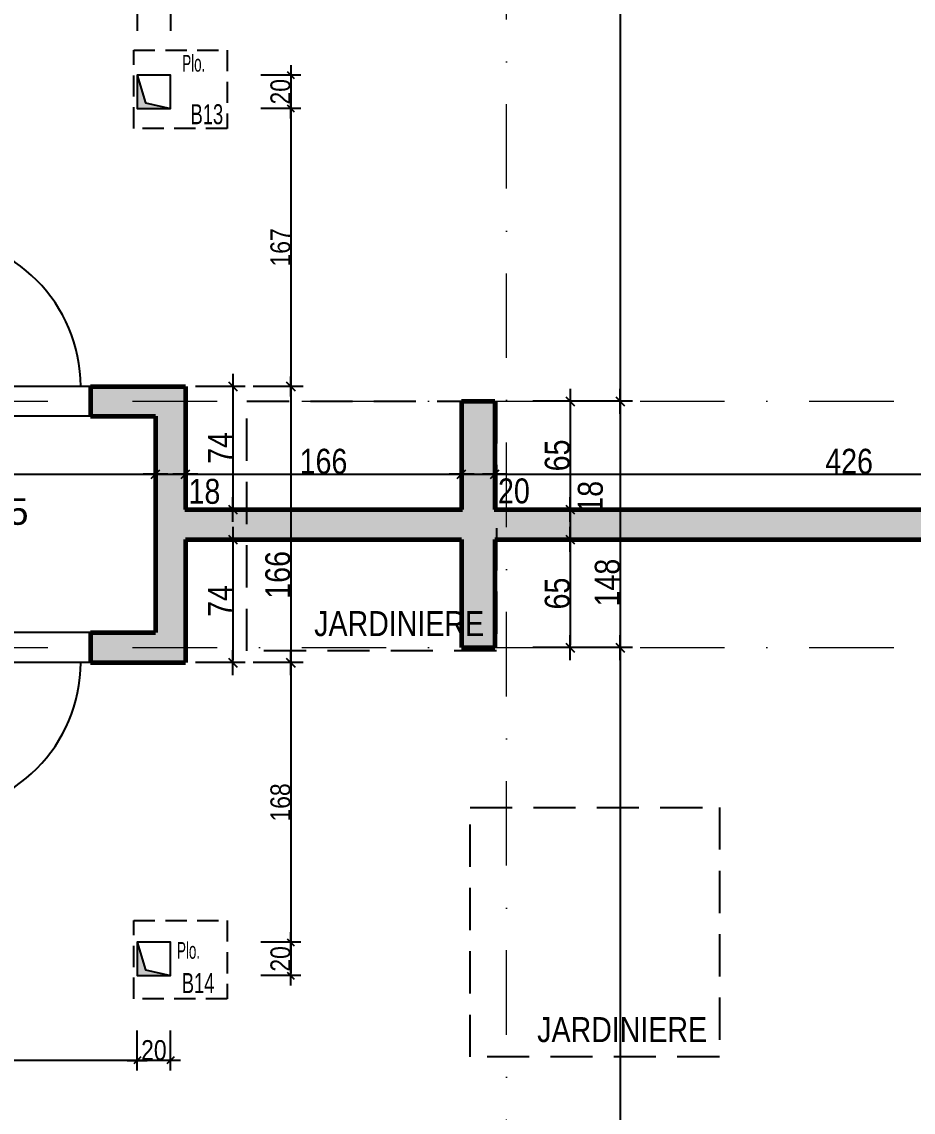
# Model space of a CAD drawing. Header units: millimetres. Extents: x 30537 to 37023, y -37354 to 0.
# Drawn here: x 32648 to 33184, y -34997 to -34342 of the extents above; entities that cross this region are included whole.
import ezdxf
from ezdxf import colors
from ezdxf.entities.mleader import LeaderData, LeaderLine
from ezdxf.math import Vec2, Vec3

# ---------------------------------------------------------------- set-up
doc = ezdxf.new("R2010")
doc.units = ezdxf.units.MM
doc.linetypes.add('CACHEX2', pattern=[19.05, 12.7, -6.35])
doc.linetypes.add('TIRETPTX2', pattern=[50.8, 25.4, -12.7, 0, -12.7])
for name, color, linetype in [('01_cote_gen', 4, 'Continuous'), ('01_linteaux', 2, 'Continuous'), ('01_murs_sup', 2, 'CACHEX2'), ('01_poch_murs', 253, 'Continuous'), ('01_resv', 32, 'Continuous'), ('01_texte', 230, 'Continuous'), ('AA_COTES', 2, 'Continuous')]:
    doc.layers.add(name, color=color, linetype=linetype)
doc.layers.add('01_murs_coup', color=5, linetype='Continuous', lineweight=60)
doc.layers.add('01_tram_axes', color=2, linetype='TIRETPTX2', lineweight=9)
doc.styles.add('ARIAL NA', font='ARIALN.TTF')
doc.styles.get("Standard").update_dxf_attribs({"font": 'arial.ttf'})
doc.styles.add('STYLE2', font='ARIALN.TTF')
doc.dimstyles.new('JB50', dxfattribs={"dimscale": 0.1, "dimtxt": 150, "dimasz": 15, "dimexe": 0.1, "dimexo": 0.1, "dimgap": 0.09, "dimtad": 1, "dimdec": 1, "dimdsep": 46, "dimtxsty": 'STYLE2', "dimblk1": 'BOND_G', "dimblk2": 'BOND_D', "dimsah": 1, "dimcen": 1.5, "dimdle": 0.01, "dimse1": 1, "dimse2": 1, "dimclrd": 4, "dimclre": 2, "dimclrt": 6, "dimazin": 2, "dimtfac": 2.333333, "dimtdec": 1, "dimtix": 1, "dimtmove": 2, "dimatfit": 3, "dimldrblk": 'BOND_G', "dimfxl": 1, "dimtolj": 1, "dimtzin": 0, "dimarcsym": 0})
doc.dimstyles.new('JB50res', dxfattribs={"dimscale": 0.1, "dimtxt": 120, "dimasz": 12, "dimexe": 0.1, "dimexo": 0.1, "dimgap": 0.09, "dimtad": 1, "dimdec": 1, "dimdsep": 46, "dimtxsty": 'STYLE2', "dimblk1": 'BOND_G', "dimblk2": 'BOND_D', "dimsah": 1, "dimcen": 1.5, "dimdle": 0.01, "dimse1": 1, "dimse2": 1, "dimclrd": 4, "dimclre": 2, "dimclrt": 6, "dimazin": 2, "dimtfac": 2.333333, "dimtdec": 1, "dimtix": 1, "dimtmove": 2, "dimatfit": 3, "dimldrblk": 'BOND_G', "dimfxl": 1, "dimtolj": 1, "dimtzin": 0, "dimarcsym": 0})

# ---------------------------------------------------------------- blocks, each defined once
blk = doc.blocks.new('BOND_G')
at = {"layer": 'AA_COTES', "color": 0}
for p, q in [((0, -5), (0, 15)), ((5, 0), (-5, 0)), ((1.77, 1.77), (-1.77, -1.77))]:
    blk.add_line(p, q, dxfattribs=at)
blk = doc.blocks.new('BOND_D')
at = {"layer": 'AA_COTES', "color": 0}
for p, q in [((0, 5), (0, -15)), ((5, 0), (-5, 0)), ((-1.77, -1.77), (1.77, 1.77))]:
    blk.add_line(p, q, dxfattribs=at)
blk = doc.blocks.new('*D4503')
at = {"layer": '01_cote_gen', "color": 4, "lineweight": -2, "ltscale": 0.1, "transparency": 16777216}
blk.add_line((33007.63, -33969.51), (33007.63, -34568.51), dxfattribs=at)
at = {"layer": 'Defpoints', "color": 0, "ltscale": 0.1, "transparency": 16777216}
for p in [(32952.51, -33968.01), (32932.26, -34570.01), (33007.63, -34570.01)]:
    blk.add_point(p, dxfattribs=at)
at = {"layer": '01_cote_gen', "color": 4, "lineweight": -2, "ltscale": 0.1, "transparency": 16777216, "xscale": 1.5, "yscale": 1.5, "zscale": 1.5}
for name, p, rotation in [('BOND_G', (33007.63, -33968.01), 90), ('BOND_D', (33007.63, -34570.01), 270)]:
    blk.add_blockref(name, p, dxfattribs=dict(at, rotation=rotation))
at = {"layer": '01_cote_gen', "color": 6, "ltscale": 0.1, "transparency": 16777216, "insert": (32999.96, -34269.01), "char_height": 15, "attachment_point": 5, "rotation": 90, "style": 'STYLE2'}
blk.add_mtext('\\A1;602', dxfattribs=at)
blk = doc.blocks.new('*D4504')
at = {"layer": '01_cote_gen', "color": 4, "lineweight": -2, "ltscale": 0.1, "transparency": 16777216}
blk.add_line((33007.63, -34571.51), (33007.63, -34716.51), dxfattribs=at)
at = {"layer": 'Defpoints', "color": 0, "ltscale": 0.1, "transparency": 16777216}
for p in [(32932.26, -34570.01), (32932.26, -34718.01), (33007.63, -34718.01)]:
    blk.add_point(p, dxfattribs=at)
at = {"layer": '01_cote_gen', "color": 4, "lineweight": -2, "ltscale": 0.1, "transparency": 16777216, "xscale": 1.5, "yscale": 1.5, "zscale": 1.5}
for name, p, rotation in [('BOND_G', (33007.63, -34570.01), 90), ('BOND_D', (33007.63, -34718.01), 270)]:
    blk.add_blockref(name, p, dxfattribs=dict(at, rotation=rotation))
at = {"layer": '01_cote_gen', "color": 6, "ltscale": 0.1, "transparency": 16777216, "insert": (32999.96, -34678.93), "char_height": 15, "attachment_point": 5, "rotation": 90, "style": 'STYLE2'}
blk.add_mtext('\\A1;148', dxfattribs=at)
blk = doc.blocks.new('*D4505')
at = {"layer": '01_cote_gen', "color": 4, "lineweight": -2, "ltscale": 0.1, "transparency": 16777216}
blk.add_line((33007.63, -34719.51), (33007.63, -35318.51), dxfattribs=at)
at = {"layer": 'Defpoints', "color": 0, "ltscale": 0.1, "transparency": 16777216}
for p in [(32932.26, -34718.01), (32932.26, -35320.01), (33007.63, -35320.01)]:
    blk.add_point(p, dxfattribs=at)
at = {"layer": '01_cote_gen', "color": 4, "lineweight": -2, "ltscale": 0.1, "transparency": 16777216, "xscale": 1.5, "yscale": 1.5, "zscale": 1.5}
for name, p, rotation in [('BOND_G', (33007.63, -34718.01), 90), ('BOND_D', (33007.63, -35320.01), 270)]:
    blk.add_blockref(name, p, dxfattribs=dict(at, rotation=rotation))
at = {"layer": '01_cote_gen', "color": 6, "ltscale": 0.1, "transparency": 16777216, "insert": (32999.96, -35019.01), "char_height": 15, "attachment_point": 5, "rotation": 90, "style": 'STYLE2'}
blk.add_mtext('\\A1;602', dxfattribs=at)
blk = doc.blocks.new('*D4506')
at = {"layer": '01_cote_gen', "color": 4, "lineweight": -2, "ltscale": 0.1, "transparency": 16777216}
blk.add_line((32977.58, -34571.51), (32977.58, -34633.51), dxfattribs=at)
at = {"layer": 'Defpoints', "color": 0, "ltscale": 0.1, "transparency": 16777216}
for p in [(32932.26, -34570.01), (32956.55, -34635.01), (32977.58, -34635.01)]:
    blk.add_point(p, dxfattribs=at)
at = {"layer": '01_cote_gen', "color": 4, "lineweight": -2, "ltscale": 0.1, "transparency": 16777216, "xscale": 1.5, "yscale": 1.5, "zscale": 1.5}
for name, p, rotation in [('BOND_G', (32977.58, -34570.01), 90), ('BOND_D', (32977.58, -34635.01), 270)]:
    blk.add_blockref(name, p, dxfattribs=dict(at, rotation=rotation))
at = {"layer": '01_cote_gen', "color": 6, "ltscale": 0.1, "transparency": 16777216, "insert": (32969.92, -34602.51), "char_height": 15, "attachment_point": 5, "rotation": 90, "style": 'STYLE2'}
blk.add_mtext('\\A1;65', dxfattribs=at)
blk = doc.blocks.new('*D4507')
at = {"layer": '01_cote_gen', "color": 4, "lineweight": -2, "ltscale": 0.1, "transparency": 16777216}
blk.add_line((32977.58, -34636.51), (32977.58, -34651.51), dxfattribs=at)
at = {"layer": 'Defpoints', "color": 0, "ltscale": 0.1, "transparency": 16777216}
for p in [(32946.63, -34635.01), (32946.63, -34653.01), (32977.58, -34653.01)]:
    blk.add_point(p, dxfattribs=at)
at = {"layer": '01_cote_gen', "color": 4, "lineweight": -2, "ltscale": 0.1, "transparency": 16777216, "xscale": 1.5, "yscale": 1.5, "zscale": 1.5}
for name, p, rotation in [('BOND_G', (32977.58, -34635.01), 90), ('BOND_D', (32977.58, -34653.01), 270)]:
    blk.add_blockref(name, p, dxfattribs=dict(at, rotation=rotation))
at = {"layer": '01_cote_gen', "color": 6, "ltscale": 0.1, "transparency": 16777216, "insert": (32989.76, -34627.38), "char_height": 15, "attachment_point": 5, "rotation": 90, "style": 'STYLE2'}
blk.add_mtext('\\A1;18', dxfattribs=at)
blk = doc.blocks.new('*D4508')
at = {"layer": '01_cote_gen', "color": 4, "lineweight": -2, "ltscale": 0.1, "transparency": 16777216}
blk.add_line((32977.58, -34654.51), (32977.58, -34716.51), dxfattribs=at)
at = {"layer": 'Defpoints', "color": 0, "ltscale": 0.1, "transparency": 16777216}
for p in [(32945.43, -34653.01), (32932.26, -34718.01), (32977.58, -34718.01)]:
    blk.add_point(p, dxfattribs=at)
at = {"layer": '01_cote_gen', "color": 4, "lineweight": -2, "ltscale": 0.1, "transparency": 16777216, "xscale": 1.5, "yscale": 1.5, "zscale": 1.5}
for name, p, rotation in [('BOND_G', (32977.58, -34653.01), 90), ('BOND_D', (32977.58, -34718.01), 270)]:
    blk.add_blockref(name, p, dxfattribs=dict(at, rotation=rotation))
at = {"layer": '01_cote_gen', "color": 6, "ltscale": 0.1, "transparency": 16777216, "insert": (32969.92, -34685.51), "char_height": 15, "attachment_point": 5, "rotation": 90, "style": 'STYLE2'}
blk.add_mtext('\\A1;65', dxfattribs=at)
blk = doc.blocks.new('*D4509')
at = {"layer": '01_cote_gen', "color": 4, "lineweight": -2, "ltscale": 0.1, "transparency": 16777216}
blk.add_line((32336.76, -34613.82), (32726.76, -34613.82), dxfattribs=at)
at = {"layer": 'Defpoints', "color": 0, "ltscale": 0.1, "transparency": 16777216}
for p in [(32728.26, -34613.82), (32335.26, -34647.82), (32728.26, -34652.04)]:
    blk.add_point(p, dxfattribs=at)
at = {"layer": '01_cote_gen', "color": 4, "lineweight": -2, "ltscale": 0.1, "transparency": 16777216, "xscale": 1.5, "yscale": 1.5, "zscale": 1.5, "rotation": 180}
blk.add_blockref('BOND_G', (32335.26, -34613.82), dxfattribs=at)
at = {"layer": '01_cote_gen', "color": 4, "lineweight": -2, "ltscale": 0.1, "transparency": 16777216, "xscale": 1.5, "yscale": 1.5, "zscale": 1.5}
blk.add_blockref('BOND_D', (32728.26, -34613.82), dxfattribs=at)
at = {"layer": '01_cote_gen', "color": 6, "ltscale": 0.1, "transparency": 16777216, "insert": (32531.76, -34606.15), "char_height": 15, "attachment_point": 5, "style": 'STYLE2'}
blk.add_mtext('\\A1;393', dxfattribs=at)
blk = doc.blocks.new('*D4250')
at = {"layer": '01_cote_gen', "color": 4, "lineweight": -2, "ltscale": 0.1, "transparency": 16777216}
blk.add_line((32729.76, -34613.82), (32744.76, -34613.82), dxfattribs=at)
at = {"layer": 'Defpoints', "color": 0, "ltscale": 0.1, "transparency": 16777216}
for p in [(32746.26, -34613.82), (32728.26, -34624.41), (32746.26, -34621.32)]:
    blk.add_point(p, dxfattribs=at)
at = {"layer": '01_cote_gen', "color": 4, "lineweight": -2, "ltscale": 0.1, "transparency": 16777216, "xscale": 1.5, "yscale": 1.5, "zscale": 1.5, "rotation": 180}
blk.add_blockref('BOND_G', (32728.26, -34613.82), dxfattribs=at)
at = {"layer": '01_cote_gen', "color": 4, "lineweight": -2, "ltscale": 0.1, "transparency": 16777216, "xscale": 1.5, "yscale": 1.5, "zscale": 1.5}
blk.add_blockref('BOND_D', (32746.26, -34613.82), dxfattribs=at)
at = {"layer": '01_cote_gen', "color": 6, "ltscale": 0.1, "transparency": 16777216, "insert": (32757.69, -34624.21), "char_height": 15, "attachment_point": 5, "style": 'STYLE2'}
blk.add_mtext('\\A1;18', dxfattribs=at)
blk = doc.blocks.new('*D4251')
at = {"layer": '01_cote_gen', "color": 4, "lineweight": -2, "ltscale": 0.1, "transparency": 16777216}
blk.add_line((32747.76, -34613.82), (32910.76, -34613.82), dxfattribs=at)
at = {"layer": 'Defpoints', "color": 0, "ltscale": 0.1, "transparency": 16777216}
for p in [(32912.26, -34613.82), (32912.26, -34622.46), (32746.26, -34632.63)]:
    blk.add_point(p, dxfattribs=at)
at = {"layer": '01_cote_gen', "color": 4, "lineweight": -2, "ltscale": 0.1, "transparency": 16777216, "xscale": 1.5, "yscale": 1.5, "zscale": 1.5, "rotation": 180}
blk.add_blockref('BOND_G', (32746.26, -34613.82), dxfattribs=at)
at = {"layer": '01_cote_gen', "color": 4, "lineweight": -2, "ltscale": 0.1, "transparency": 16777216, "xscale": 1.5, "yscale": 1.5, "zscale": 1.5}
blk.add_blockref('BOND_D', (32912.26, -34613.82), dxfattribs=at)
at = {"layer": '01_cote_gen', "color": 6, "ltscale": 0.1, "transparency": 16777216, "insert": (32829.26, -34606.15), "char_height": 15, "attachment_point": 5, "style": 'STYLE2'}
blk.add_mtext('\\A1;166', dxfattribs=at)
blk = doc.blocks.new('*D4252')
at = {"layer": '01_cote_gen', "color": 4, "lineweight": -2, "ltscale": 0.1, "transparency": 16777216}
blk.add_line((32913.76, -34613.82), (32930.76, -34613.82), dxfattribs=at)
at = {"layer": 'Defpoints', "color": 0, "ltscale": 0.1, "transparency": 16777216}
for p in [(32912.26, -34599.16), (32932.26, -34599.16), (32932.26, -34613.82)]:
    blk.add_point(p, dxfattribs=at)
at = {"layer": '01_cote_gen', "color": 4, "lineweight": -2, "ltscale": 0.1, "transparency": 16777216, "xscale": 1.5, "yscale": 1.5, "zscale": 1.5, "rotation": 180}
blk.add_blockref('BOND_G', (32912.26, -34613.82), dxfattribs=at)
at = {"layer": '01_cote_gen', "color": 4, "lineweight": -2, "ltscale": 0.1, "transparency": 16777216, "xscale": 1.5, "yscale": 1.5, "zscale": 1.5}
blk.add_blockref('BOND_D', (32932.26, -34613.82), dxfattribs=at)
at = {"layer": '01_cote_gen', "color": 6, "ltscale": 0.1, "transparency": 16777216, "insert": (32943.74, -34623.95), "char_height": 15, "attachment_point": 5, "style": 'STYLE2'}
blk.add_mtext('\\A1;20', dxfattribs=at)
blk = doc.blocks.new('*D4253')
at = {"layer": '01_cote_gen', "color": 4, "lineweight": -2, "ltscale": 0.1, "transparency": 16777216}
blk.add_line((32933.76, -34613.82), (33356.76, -34613.82), dxfattribs=at)
at = {"layer": 'Defpoints', "color": 0, "ltscale": 0.1, "transparency": 16777216}
for p in [(32932.26, -34589.57), (33358.26, -34589.57), (33358.26, -34613.82)]:
    blk.add_point(p, dxfattribs=at)
at = {"layer": '01_cote_gen', "color": 4, "lineweight": -2, "ltscale": 0.1, "transparency": 16777216, "xscale": 1.5, "yscale": 1.5, "zscale": 1.5, "rotation": 180}
blk.add_blockref('BOND_G', (32932.26, -34613.82), dxfattribs=at)
at = {"layer": '01_cote_gen', "color": 4, "lineweight": -2, "ltscale": 0.1, "transparency": 16777216, "xscale": 1.5, "yscale": 1.5, "zscale": 1.5}
blk.add_blockref('BOND_D', (33358.26, -34613.82), dxfattribs=at)
at = {"layer": '01_cote_gen', "color": 6, "ltscale": 0.1, "transparency": 16777216, "insert": (33145.26, -34606.15), "char_height": 15, "attachment_point": 5, "style": 'STYLE2'}
blk.add_mtext('\\A1;426', dxfattribs=at)
blk = doc.blocks.new('*D4255')
at = {"layer": '01_cote_gen', "color": 4, "lineweight": -2, "ltscale": 0.1, "transparency": 16777216}
blk.add_line((32809.56, -34562.51), (32809.56, -34725.51), dxfattribs=at)
at = {"layer": 'Defpoints', "color": 0, "ltscale": 0.1, "transparency": 16777216}
for p in [(32791.56, -34561.01), (32791.56, -34727.01), (32809.56, -34727.01)]:
    blk.add_point(p, dxfattribs=at)
at = {"layer": '01_cote_gen', "color": 4, "lineweight": -2, "ltscale": 0.1, "transparency": 16777216, "xscale": 1.5, "yscale": 1.5, "zscale": 1.5}
for name, p, rotation in [('BOND_G', (32809.56, -34561.01), 90), ('BOND_D', (32809.56, -34727.01), 270)]:
    blk.add_blockref(name, p, dxfattribs=dict(at, rotation=rotation))
at = {"layer": '01_cote_gen', "color": 6, "ltscale": 0.1, "transparency": 16777216, "insert": (32801.89, -34674.3), "char_height": 15, "attachment_point": 5, "rotation": 90, "style": 'STYLE2'}
blk.add_mtext('\\A1;166', dxfattribs=at)
blk = doc.blocks.new('*D4511')
at = {"layer": '01_cote_gen', "color": 4, "lineweight": -2, "ltscale": 0.1, "transparency": 16777216}
blk.add_line((32774.74, -34562.51), (32774.74, -34633.51), dxfattribs=at)
at = {"layer": 'Defpoints', "color": 0, "ltscale": 0.1, "transparency": 16777216}
for p in [(32746.26, -34561.01), (32774.74, -34635.01), (32774.74, -34635.01)]:
    blk.add_point(p, dxfattribs=at)
at = {"layer": '01_cote_gen', "color": 4, "lineweight": -2, "ltscale": 0.1, "transparency": 16777216, "xscale": 1.5, "yscale": 1.5, "zscale": 1.5}
for name, p, rotation in [('BOND_G', (32774.74, -34561.01), 90), ('BOND_D', (32774.74, -34635.01), 270)]:
    blk.add_blockref(name, p, dxfattribs=dict(at, rotation=rotation))
at = {"layer": '01_cote_gen', "color": 6, "ltscale": 0.1, "transparency": 16777216, "insert": (32767.23, -34598.01), "char_height": 15, "attachment_point": 5, "rotation": 90, "style": 'STYLE2'}
blk.add_mtext('\\A1;74', dxfattribs=at)
blk = doc.blocks.new('*D4512')
at = {"layer": '01_cote_gen', "color": 4, "lineweight": -2, "ltscale": 0.1, "transparency": 16777216}
blk.add_line((32774.74, -34654.51), (32774.74, -34725.51), dxfattribs=at)
at = {"layer": 'Defpoints', "color": 0, "ltscale": 0.1, "transparency": 16777216}
for p in [(32764.67, -34653.01), (32746.26, -34727.01), (32774.74, -34727.01)]:
    blk.add_point(p, dxfattribs=at)
at = {"layer": '01_cote_gen', "color": 4, "lineweight": -2, "ltscale": 0.1, "transparency": 16777216, "xscale": 1.5, "yscale": 1.5, "zscale": 1.5}
for name, p, rotation in [('BOND_G', (32774.74, -34653.01), 90), ('BOND_D', (32774.74, -34727.01), 270)]:
    blk.add_blockref(name, p, dxfattribs=dict(at, rotation=rotation))
at = {"layer": '01_cote_gen', "color": 6, "ltscale": 0.1, "transparency": 16777216, "insert": (32767.23, -34690.01), "char_height": 15, "attachment_point": 5, "rotation": 90, "style": 'STYLE2'}
blk.add_mtext('\\A1;74', dxfattribs=at)
blk = doc.blocks.new('*D4391')
at = {"layer": '01_cote_gen', "color": 4, "lineweight": -2, "ltscale": 0.1, "transparency": 16777216}
blk.add_line((32352.46, -34329.35), (32716.08, -34329.35), dxfattribs=at)
at = {"layer": 'Defpoints', "color": 0, "ltscale": 0.1, "transparency": 16777216}
for p in [(32717.28, -34329.35), (32351.26, -34360.03), (32717.28, -34373.99)]:
    blk.add_point(p, dxfattribs=at)
at = {"layer": '01_cote_gen', "color": 4, "lineweight": -2, "ltscale": 0.1, "transparency": 16777216, "xscale": 1.2, "yscale": 1.2, "zscale": 1.2, "rotation": 180}
blk.add_blockref('BOND_G', (32351.26, -34329.35), dxfattribs=at)
at = {"layer": '01_cote_gen', "color": 4, "lineweight": -2, "ltscale": 0.1, "transparency": 16777216, "xscale": 1.2, "yscale": 1.2, "zscale": 1.2}
blk.add_blockref('BOND_D', (32717.28, -34329.35), dxfattribs=at)
at = {"layer": '01_cote_gen', "color": 6, "ltscale": 0.1, "transparency": 16777216, "insert": (32534.27, -34323.22), "char_height": 12, "attachment_point": 5, "style": 'STYLE2'}
blk.add_mtext('\\A1;366', dxfattribs=at)
blk = doc.blocks.new('*D4392')
at = {"layer": '01_cote_gen', "color": 4, "lineweight": -2, "ltscale": 0.1, "transparency": 16777216}
blk.add_line((32718.48, -34329.35), (32736.08, -34329.35), dxfattribs=at)
at = {"layer": 'Defpoints', "color": 0, "ltscale": 0.1, "transparency": 16777216}
for p in [(32737.28, -34329.35), (32717.28, -34347.35), (32737.28, -34373.99)]:
    blk.add_point(p, dxfattribs=at)
at = {"layer": '01_cote_gen', "color": 4, "lineweight": -2, "ltscale": 0.1, "transparency": 16777216, "xscale": 1.2, "yscale": 1.2, "zscale": 1.2, "rotation": 180}
blk.add_blockref('BOND_G', (32717.28, -34329.35), dxfattribs=at)
at = {"layer": '01_cote_gen', "color": 4, "lineweight": -2, "ltscale": 0.1, "transparency": 16777216, "xscale": 1.2, "yscale": 1.2, "zscale": 1.2}
blk.add_blockref('BOND_D', (32737.28, -34329.35), dxfattribs=at)
at = {"layer": '01_cote_gen', "color": 6, "ltscale": 0.1, "transparency": 16777216, "insert": (32727.28, -34323.22), "char_height": 12, "attachment_point": 5, "style": 'STYLE2'}
blk.add_mtext('\\A1;20', dxfattribs=at)
blk = doc.blocks.new('*D4393')
at = {"layer": '01_cote_gen', "color": 4, "lineweight": -2, "ltscale": 0.1, "transparency": 16777216}
blk.add_line((32809.56, -34375.19), (32809.56, -34392.79), dxfattribs=at)
at = {"layer": 'Defpoints', "color": 0, "ltscale": 0.1, "transparency": 16777216}
for p in [(32737.28, -34373.99), (32737.28, -34393.99), (32809.56, -34393.99)]:
    blk.add_point(p, dxfattribs=at)
at = {"layer": '01_cote_gen', "color": 4, "lineweight": -2, "ltscale": 0.1, "transparency": 16777216, "xscale": 1.2, "yscale": 1.2, "zscale": 1.2}
for name, p, rotation in [('BOND_G', (32809.56, -34373.99), 90), ('BOND_D', (32809.56, -34393.99), 270)]:
    blk.add_blockref(name, p, dxfattribs=dict(at, rotation=rotation))
at = {"layer": '01_cote_gen', "color": 6, "ltscale": 0.1, "transparency": 16777216, "insert": (32803.42, -34383.99), "char_height": 12, "attachment_point": 5, "rotation": 90, "style": 'STYLE2'}
blk.add_mtext('\\A1;20', dxfattribs=at)
blk = doc.blocks.new('*D4043')
at = {"layer": '01_cote_gen', "color": 4, "lineweight": -2, "ltscale": 0.1, "transparency": 16777216}
blk.add_line((32809.56, -34395.19), (32809.56, -34559.81), dxfattribs=at)
at = {"layer": 'Defpoints', "color": 0, "ltscale": 0.1, "transparency": 16777216}
for p in [(32791.56, -34393.99), (32791.56, -34561.01), (32809.56, -34561.01)]:
    blk.add_point(p, dxfattribs=at)
at = {"layer": '01_cote_gen', "color": 4, "lineweight": -2, "ltscale": 0.1, "transparency": 16777216, "xscale": 1.2, "yscale": 1.2, "zscale": 1.2}
for name, p, rotation in [('BOND_G', (32809.56, -34393.99), 90), ('BOND_D', (32809.56, -34561.01), 270)]:
    blk.add_blockref(name, p, dxfattribs=dict(at, rotation=rotation))
at = {"layer": '01_cote_gen', "color": 6, "ltscale": 0.1, "transparency": 16777216, "insert": (32803.42, -34477.5), "char_height": 12, "attachment_point": 5, "rotation": 90, "style": 'STYLE2'}
blk.add_mtext('\\A1;167', dxfattribs=at)
blk = doc.blocks.new('*D4394')
at = {"layer": '01_cote_gen', "color": 4, "lineweight": -2, "ltscale": 0.1, "transparency": 16777216}
blk.add_line((32809.56, -34728.21), (32809.56, -34893.85), dxfattribs=at)
at = {"layer": 'Defpoints', "color": 0, "ltscale": 0.1, "transparency": 16777216}
for p in [(32792.64, -34727.01), (32737.28, -34895.05), (32809.56, -34895.05)]:
    blk.add_point(p, dxfattribs=at)
at = {"layer": '01_cote_gen', "color": 4, "lineweight": -2, "ltscale": 0.1, "transparency": 16777216, "xscale": 1.2, "yscale": 1.2, "zscale": 1.2}
for name, p, rotation in [('BOND_G', (32809.56, -34727.01), 90), ('BOND_D', (32809.56, -34895.05), 270)]:
    blk.add_blockref(name, p, dxfattribs=dict(at, rotation=rotation))
at = {"layer": '01_cote_gen', "color": 6, "ltscale": 0.1, "transparency": 16777216, "insert": (32803.42, -34811.03), "char_height": 12, "attachment_point": 5, "rotation": 90, "style": 'STYLE2'}
blk.add_mtext('\\A1;168', dxfattribs=at)
blk = doc.blocks.new('*D4395')
at = {"layer": '01_cote_gen', "color": 4, "lineweight": -2, "ltscale": 0.1, "transparency": 16777216}
blk.add_line((32809.56, -34896.25), (32809.56, -34913.85), dxfattribs=at)
at = {"layer": 'Defpoints', "color": 0, "ltscale": 0.1, "transparency": 16777216}
for p in [(32737.28, -34895.05), (32737.28, -34915.05), (32809.56, -34915.05)]:
    blk.add_point(p, dxfattribs=at)
at = {"layer": '01_cote_gen', "color": 4, "lineweight": -2, "ltscale": 0.1, "transparency": 16777216, "xscale": 1.2, "yscale": 1.2, "zscale": 1.2}
for name, p, rotation in [('BOND_G', (32809.56, -34895.05), 90), ('BOND_D', (32809.56, -34915.05), 270)]:
    blk.add_blockref(name, p, dxfattribs=dict(at, rotation=rotation))
at = {"layer": '01_cote_gen', "color": 6, "ltscale": 0.1, "transparency": 16777216, "insert": (32803.42, -34905.05), "char_height": 12, "attachment_point": 5, "rotation": 90, "style": 'STYLE2'}
blk.add_mtext('\\A1;20', dxfattribs=at)
blk = doc.blocks.new('*D4396')
at = {"layer": '01_cote_gen', "color": 4, "lineweight": -2, "ltscale": 0.1, "transparency": 16777216}
blk.add_line((32736.08, -34966.07), (32718.48, -34966.07), dxfattribs=at)
at = {"layer": 'Defpoints', "color": 0, "ltscale": 0.1, "transparency": 16777216}
for p in [(32717.28, -34895.05), (32737.28, -34895.05), (32717.28, -34966.07)]:
    blk.add_point(p, dxfattribs=at)
at = {"layer": '01_cote_gen', "color": 4, "lineweight": -2, "ltscale": 0.1, "transparency": 16777216, "xscale": 1.2, "yscale": 1.2, "zscale": 1.2, "rotation": 180}
blk.add_blockref('BOND_D', (32717.28, -34966.07), dxfattribs=at)
at = {"layer": '01_cote_gen', "color": 4, "lineweight": -2, "ltscale": 0.1, "transparency": 16777216, "xscale": 1.2, "yscale": 1.2, "zscale": 1.2}
blk.add_blockref('BOND_G', (32737.28, -34966.07), dxfattribs=at)
at = {"layer": '01_cote_gen', "color": 6, "ltscale": 0.1, "transparency": 16777216, "insert": (32727.28, -34959.94), "char_height": 12, "attachment_point": 5, "style": 'STYLE2'}
blk.add_mtext('\\A1;20', dxfattribs=at)
blk = doc.blocks.new('*D4397')
at = {"layer": '01_cote_gen', "color": 4, "lineweight": -2, "ltscale": 0.1, "transparency": 16777216}
blk.add_line((32716.08, -34966.07), (32352.46, -34966.07), dxfattribs=at)
at = {"layer": 'Defpoints', "color": 0, "ltscale": 0.1, "transparency": 16777216}
for p in [(32351.26, -34948.07), (32717.28, -34948.07), (32351.26, -34966.07)]:
    blk.add_point(p, dxfattribs=at)
at = {"layer": '01_cote_gen', "color": 4, "lineweight": -2, "ltscale": 0.1, "transparency": 16777216, "xscale": 1.2, "yscale": 1.2, "zscale": 1.2, "rotation": 180}
blk.add_blockref('BOND_D', (32351.26, -34966.07), dxfattribs=at)
at = {"layer": '01_cote_gen', "color": 4, "lineweight": -2, "ltscale": 0.1, "transparency": 16777216, "xscale": 1.2, "yscale": 1.2, "zscale": 1.2}
blk.add_blockref('BOND_G', (32717.28, -34966.07), dxfattribs=at)
at = {"layer": '01_cote_gen', "color": 6, "ltscale": 0.1, "transparency": 16777216, "insert": (32534.27, -34959.94), "char_height": 12, "attachment_point": 5, "style": 'STYLE2'}
blk.add_mtext('\\A1;366', dxfattribs=at)

msp = doc.modelspace()

# ---------------------------------------------------------------- hatches: boundary and pattern name
at = {"layer": '01_poch_murs', "ltscale": 0.1}
h = msp.add_hatch(color=256, dxfattribs=at)
h.dxf.hatch_style = 1
h.paths.add_polyline_path([(31662.26, -33952.01), (31565.27, -33952.01), (31565.27, -33752.01), (31565.27, -33952.01), (31462.26, -33952.01), (31462.26, -33968.01), (31565.26, -33968.01), (31565.26, -34613.01), (31583.26, -34613.01), (31583.26, -34579.01), (31959.27, -34579.01), (31959.26, -34560.98), (31583.26, -34561.01), (31583.26, -33968.01), (31662.26, -33968.01)])
h.paths.add_polyline_path([(31362.26, -33952.01), (31262.26, -33952.01), (31262.26, -33968.01), (31362.26, -33968.01)])
h.paths.add_polyline_path([(31062.26, -33952.01), (30949.27, -33952.01), (30949.27, -34424.01), (30965.27, -34424.01), (30965.27, -33968.01), (31062.26, -33968.01)])
h.paths.add_polyline_path([(32062.26, -33952.01), (31862.26, -33952.01), (31862.26, -33968.01), (32062.26, -33968.01)])
h.paths.add_polyline_path([(32333.26, -33752.01), (32317.27, -33752.01), (32317.27, -33952.01), (32317.26, -33952.01), (32162.26, -33952.01), (32162.26, -33968.01), (32317.26, -33968.01), (32317.26, -34561.01), (32061.26, -34561.01), (32061.26, -34579.01), (32333.26, -34578.99)])
h.paths.add_polyline_path([(32561.26, -33952.01), (32335.26, -33952.01), (32335.26, -34579.01), (32587.26, -34579.01), (32587.26, -34561.01), (32351.26, -34561.01), (32351.26, -33968.01), (32561.26, -33968.01)])
h.paths.add_polyline_path([(32819.26, -33952.01), (32661.26, -33952.01), (32661.26, -33968.01), (32819.26, -33968.01)])
h.paths.add_polyline_path([(33137.26, -33952.01), (32919.26, -33952.01), (32919.26, -33968.01), (33137.26, -33968.01)])
h.paths.add_polyline_path([(33374.26, -33952.01), (33237.26, -33952.01), (33237.26, -33968.01), (33358.26, -33968.01), (33358.26, -34019.01), (33374.26, -34019.01)])
h.paths.add_polyline_path([(33374.26, -34219.01), (33358.26, -34219.01), (33358.76, -34365.05), (33374.76, -34365.05)])
h.paths.add_polyline_path([(33374.76, -34465.05), (33358.76, -34465.05), (33358.26, -34635.01), (32932.26, -34635.01), (32932.26, -34570.01), (32912.26, -34570.01), (32912.26, -34635.01), (32746.26, -34635.01), (32746.26, -34561.01), (32689.26, -34561.01), (32689.26, -34579.01), (32728.26, -34579.01), (32728.26, -34709.01), (32689.26, -34709.01), (32689.26, -34727.01), (32746.26, -34727.01), (32746.26, -34653.01), (32912.26, -34653.01), (32912.26, -34718.01), (32932.26, -34718.01), (32932.26, -34653.01), (33358.26, -34653.01), (33358.26, -34823.01), (33374.26, -34823.01)])
h.paths.add_polyline_path([(32587.26, -34709.01), (32335.26, -34709.01), (32335.26, -35336.01), (32596.26, -35336.01), (32596.26, -35320.01), (32351.26, -35320.01), (32351.26, -34727.01), (32587.26, -34727.01)])
h.paths.add_polyline_path([(33374.26, -34923.01), (33358.26, -34923.01), (33358.26, -35019.01), (33374.26, -35019.01)])
h.paths.add_polyline_path([(31977.26, -34741.99), (31992.26, -34741.99), (31992.26, -34723.99), (31894.26, -34723.99), (31894.26, -34741.99), (31957.26, -34741.99), (31957.26, -34904.99), (31732.26, -34904.99), (31732.26, -34741.99), (31792.26, -34741.99), (31792.26, -34723.99), (31712.26, -34723.99), (31712.26, -35144.98), (31938.23, -35144.98), (31938.23, -35309.98), (31713.26, -35309.98), (31713.26, -35493.98), (31731.26, -35493.98), (31731.26, -35329.98), (31958.23, -35329.98), (31958.23, -35101.99), (32317.26, -35101.99), (32317.26, -35375.01), (32333.26, -35375.01), (32333.26, -34723.99), (32094.26, -34723.99), (32094.26, -34741.99), (32317.26, -34741.99), (32317.26, -35081.99), (31977.26, -35081.99)])
h.paths.add_polyline_path([(31957.26, -34924.99), (31957.26, -35014.99), (31732.26, -35014.99), (31732.26, -34924.99)], flags=16)
h.paths.add_polyline_path([(31957.26, -35034.99), (31957.26, -35081.99), (31938.23, -35081.99), (31938.23, -35124.98), (31732.26, -35124.98), (31732.26, -35034.99)], flags=16)
h.paths.add_polyline_path([(31583.26, -34715.01), (31565.26, -34715.01), (31565.26, -34779.01), (30965.27, -34779.01), (30965.27, -34524.01), (30949.27, -34524.01), (30949.27, -34924.01), (30965.27, -34924.01), (30965.27, -34797.01), (31565.26, -34797.01), (31565.26, -35203), (31583.26, -35203)])
h.paths.add_polyline_path([(31583.26, -35305), (31565.26, -35305), (31565.29, -35591.01), (30965.29, -35591.01), (30965.27, -35529.01), (30949.27, -35529.01), (30949.27, -35820.01), (30965.27, -35820.01), (30965.29, -35609.01), (31565.29, -35609.01), (31565.26, -35814.01), (31606.26, -35814.01), (31606.26, -35796.01), (31583.26, -35796.01)])
h.paths.add_polyline_path([(31731.26, -35595.98), (31713.26, -35595.98), (31713.26, -35796.01), (31708.26, -35796.01), (31708.26, -35814.01), (31713.26, -35814.01), (31713.26, -36205), (31482.26, -36205), (31482.26, -36223), (31713.26, -36223), (31713.26, -36381.01), (31953.26, -36381.01), (31953.26, -36645.01), (31698.27, -36645.01), (31698.27, -36661.01), (32031.27, -36661.01), (32031.27, -36645.01), (31969.26, -36645.01), (31969.26, -36381.01), (31987.26, -36381.01), (31987.26, -36365.01), (31731.26, -36365.01)])
h.paths.add_polyline_path([(32333.26, -35475.01), (32317.26, -35475.01), (32317.26, -35719.01), (32333.26, -35719.01)])
h.paths.add_polyline_path([(32333.26, -35819.01), (32317.26, -35819.01), (32317.26, -36019.01), (32333.26, -36019.01)])
h.paths.add_polyline_path([(32333.26, -36119.01), (32317.26, -36119.01), (32317.26, -36365.01), (32287.26, -36365.01), (32287.26, -36381.01), (32333.26, -36381.01)])
h.paths.add_polyline_path([(31328.27, -36365), (31290.27, -36365.01), (31290.27, -36381.01), (31312.27, -36381), (31312.27, -36645), (31251.27, -36645.01), (31251.27, -36661.01), (31351.27, -36661.01), (31351.27, -36645.01), (31328.27, -36645.01)])
h.paths.add_polyline_path([(30965.27, -36225.01), (30949.27, -36225.01), (30949.27, -36381.01), (30990.27, -36381.01), (30990.27, -36365.01), (30965.27, -36365.01)])
h.paths.add_polyline_path([(30965.27, -35920.01), (30949.27, -35920.01), (30949.27, -36125.01), (30965.27, -36125.01)])
h.paths.add_polyline_path([(31598.27, -36645.01), (31451.27, -36645.01), (31451.27, -36661.01), (31598.27, -36661.01)])
h.paths.add_polyline_path([(31964.26, -34760.38), (31964.41, -34760.38), (31964.41, -34749.79), (31964.26, -34749.79)], flags=16)
h.paths.add_polyline_path([(31317.06, -36497.71), (31317.06, -36466.48)], flags=16)
at = {"layer": '01_resv'}
h = msp.add_hatch(color=256, dxfattribs=at)
h.dxf.hatch_style = 1
h.paths.add_polyline_path([(32722.14, -34390.73), (32717.16, -34374.09), (32717.16, -34394.09), (32737.16, -34394.09)])
h.paths.add_polyline_path([(32722.14, -34911.59), (32717.16, -34894.95), (32717.16, -34914.95), (32737.16, -34914.95)])

# ---------------------------------------------------------------- linework, layer by layer
at = {"layer": '01_linteaux', "ltscale": 0.1}
for p, q in [((32689.26, -34561.01), (32587.26, -34561.01)), ((32689.26, -34579.01), (32587.26, -34579.01)), ((32689.26, -34709.01), (32587.26, -34709.01)), ((32689.26, -34727.01), (32587.26, -34727.01))]:
    msp.add_line(p, q, dxfattribs=at)
for centre, start, end in [((32593.26, -34561.01), 0, 90), ((32593.26, -34727.01), 270, 0)]:
    msp.add_arc(centre, 90, start, end, dxfattribs=at)
at = {"layer": '01_murs_coup'}
for p, q in [((32689.26, -34561.01), (32746.26, -34561.01)), ((32689.26, -34561.01), (32689.26, -34579.01)), ((32746.26, -34561.01), (32746.26, -34635.01)), ((32912.26, -34570.01), (32912.26, -34635.01)), ((32912.26, -34570.01), (32932.26, -34570.01)), ((32932.26, -34570.01), (32932.26, -34635.01)), ((32689.26, -34579.01), (32728.26, -34579.01)), ((32728.26, -34579.01), (32728.26, -34709.01)), ((32746.26, -34635.01), (32912.26, -34635.01)), ((32932.26, -34635.01), (33358.26, -34635.01)), ((32746.26, -34653.01), (32746.26, -34727.01)), ((32746.26, -34653.01), (32912.26, -34653.01)), ((32912.26, -34653.01), (32912.26, -34718.01)), ((32932.26, -34653.01), (32932.26, -34718.01)), ((32932.26, -34653.01), (33358.26, -34653.01)), ((32689.26, -34709.01), (32689.26, -34727.01)), ((32689.26, -34709.01), (32728.26, -34709.01)), ((32912.26, -34718.01), (32932.26, -34718.01)), ((32689.26, -34727.01), (32746.26, -34727.01))]:
    msp.add_line(p, q, dxfattribs=at)
at = {"layer": '01_murs_sup', "ltscale": 2}
for p, q in [((32783.25, -34720.01), (32783.25, -34570.01)), ((32783.25, -34570.01), (32933.17, -34570.01)), ((32783.25, -34720.01), (32783.25, -34570.01)), ((32783.25, -34570.01), (32933.17, -34570.01)), ((32933.17, -34570.01), (32933.17, -34720.01)), ((32933.17, -34570.01), (32933.17, -34720.01)), ((32933.17, -34720.01), (32783.25, -34720.01)), ((32933.17, -34720.01), (32783.25, -34720.01)), ((32917.34, -34963.98), (32917.34, -34813.98)), ((32917.34, -34813.98), (33067.26, -34813.98)), ((32917.34, -34963.98), (32917.34, -34813.98)), ((32917.34, -34813.98), (33067.26, -34813.98)), ((33067.26, -34813.98), (33067.26, -34963.98)), ((33067.26, -34813.98), (33067.26, -34963.98)), ((33067.26, -34963.98), (32917.34, -34963.98)), ((33067.26, -34963.98), (32917.34, -34963.98))]:
    msp.add_line(p, q, dxfattribs=at)
at = {"layer": '01_resv', "linetype": 'CACHEX2'}
for p, q in [((32715.24, -34358.97), (32771.28, -34358.98)), ((32715.24, -34405.99), (32715.25, -34358.97)), ((32771.28, -34358.98), (32771.28, -34405.99)), ((32771.28, -34405.99), (32715.24, -34405.99)), ((32715.24, -34928.98), (32715.24, -34881.97)), ((32715.24, -34881.98), (32771.29, -34881.98)), ((32771.29, -34881.98), (32771.29, -34928.98)), ((32771.29, -34928.98), (32715.24, -34928.98))]:
    msp.add_line(p, q, dxfattribs=at)
at = {"layer": '01_resv'}
for points in [[(32737.28, -34373.99), (32727.28, -34373.99), (32717.28, -34373.99), (32717.28, -34393.99), (32737.28, -34393.99), (32737.28, -34373.99), (32717.28, -34373.99), (32722.26, -34390.63), (32737.28, -34393.99)], [(32737.28, -34895.05), (32727.28, -34895.05), (32717.28, -34895.05), (32717.28, -34915.05), (32737.28, -34915.05), (32737.28, -34895.05), (32717.28, -34895.05), (32722.26, -34911.69), (32737.28, -34915.05)]]:
    msp.add_lwpolyline(points, dxfattribs=at)
at = {"layer": '01_tram_axes', "color": 253, "ltscale": 2}
for p, q in [((32939.26, -35560.9), (32939.26, -33270.42)), ((30578.78, -34570.01), (33729.34, -34570.01)), ((30578.78, -34718.01), (33729.34, -34718.01))]:
    msp.add_line(p, q, dxfattribs=at)

# ---------------------------------------------------------------- texts
at = {"layer": '01_texte', "style": 'STYLE2'}
for s, height, width, p in [('Plo.', 10, 0.7, (32744.37, -34371.89)), ('B13', 12, 0.8, (32749.36, -34403.49)), ('Plo.', 10, 0.7, (32741.21, -34904.95)), ('B14', 12, 0.8, (32744.08, -34925.57))]:
    msp.add_text(s, height=height, dxfattribs=dict(at, width=width)).set_placement(p)
at = {"layer": '01_texte', "style": 'ARIAL NA'}
for p in [(32823.68, -34711.06), (32957.77, -34955.02)]:
    msp.add_text('JARDINIERE', height=15, dxfattribs=at).set_placement(p)

# ---------------------------------------------------------------- dimensions: what is measured, and where the dimension line sits
at = {"layer": '01_cote_gen', "ltscale": 0.1}
for base, p1, p2, dimstyle, picture, middle in [((33007.63, -34570.01), (32952.51, -33968.01), (32932.26, -34570.01), 'JB50', '*D4503', (32999.96, -34269.01)), ((32809.56, -34393.99), (32737.28, -34373.99), (32737.28, -34393.99), 'JB50res', '*D4393', (32803.42, -34383.99)), ((32809.56, -34561.01), (32791.56, -34393.99), (32791.56, -34561.01), 'JB50res', '*D4043', (32803.42, -34477.5)), ((32774.74, -34635.01), (32746.26, -34561.01), (32774.74, -34635.01), 'JB50', '*D4511', (32767.23, -34598.01)), ((32977.58, -34635.01), (32932.26, -34570.01), (32956.55, -34635.01), 'JB50', '*D4506', (32969.92, -34602.51)), ((32774.74, -34727.01), (32764.67, -34653.01), (32746.26, -34727.01), 'JB50', '*D4512', (32767.23, -34690.01)), ((32977.58, -34718.01), (32945.43, -34653.01), (32932.26, -34718.01), 'JB50', '*D4508', (32969.92, -34685.51)), ((33007.63, -35320.01), (32932.26, -34718.01), (32932.26, -35320.01), 'JB50', '*D4505', (32999.96, -35019.01)), ((32809.56, -34895.05), (32792.64, -34727.01), (32737.28, -34895.05), 'JB50res', '*D4394', (32803.42, -34811.03)), ((32809.56, -34915.05), (32737.28, -34895.05), (32737.28, -34915.05), 'JB50res', '*D4395', (32803.42, -34905.05))]:
    dim = msp.add_linear_dim(base=base, p1=p1, p2=p2, angle=90, dimstyle=dimstyle, dxfattribs=at)
    dim.commit()
    dim.dimension.update_dxf_attribs({"geometry": picture, "text_midpoint": middle})
for base, p1, p2, dimstyle, picture, middle in [((32717.28, -34329.35), (32351.26, -34360.03), (32717.28, -34373.99), 'JB50res', '*D4391', (32534.27, -34323.22)), ((32737.28, -34329.35), (32717.28, -34347.35), (32737.28, -34373.99), 'JB50res', '*D4392', (32727.28, -34323.22)), ((33358.26, -34613.82), (32932.26, -34589.57), (33358.26, -34589.57), 'JB50', '*D4253', (33145.26, -34606.15)), ((32728.26, -34613.82), (32335.26, -34647.82), (32728.26, -34652.04), 'JB50', '*D4509', (32531.76, -34606.15)), ((32912.26, -34613.82), (32746.26, -34632.63), (32912.26, -34622.46), 'JB50', '*D4251', (32829.26, -34606.15)), ((32717.28, -34966.07), (32737.28, -34895.05), (32717.28, -34895.05), 'JB50res', '*D4396', (32727.28, -34959.94)), ((32351.26, -34966.07), (32717.28, -34948.07), (32351.26, -34948.07), 'JB50res', '*D4397', (32534.27, -34959.94))]:
    dim = msp.add_linear_dim(base=base, p1=p1, p2=p2, dimstyle=dimstyle, dxfattribs=at)
    dim.commit()
    dim.dimension.update_dxf_attribs({"geometry": picture, "text_midpoint": middle})
for base, p1, p2, picture, middle in [((32809.56, -34727.01), (32791.56, -34561.01), (32791.56, -34727.01), '*D4255', (32801.89, -34674.3)), ((33007.63, -34718.01), (32932.26, -34570.01), (32932.26, -34718.01), '*D4504', (32999.96, -34678.93)), ((32977.58, -34653.01), (32946.63, -34635.01), (32946.63, -34653.01), '*D4507', (32989.76, -34627.38))]:
    dim = msp.add_linear_dim(base=base, p1=p1, p2=p2, angle=90, dimstyle='JB50', dxfattribs=at)
    dim.commit()
    dim.dimension.update_dxf_attribs({"geometry": picture, "text_midpoint": middle, "dimtype": 160})
for base, p1, p2, picture, middle in [((32932.26, -34613.82), (32912.26, -34599.16), (32932.26, -34599.16), '*D4252', (32943.74, -34623.95)), ((32746.26, -34613.82), (32728.26, -34624.41), (32746.26, -34621.32), '*D4250', (32757.69, -34624.21))]:
    dim = msp.add_linear_dim(base=base, p1=p1, p2=p2, dimstyle='JB50', dxfattribs=at)
    dim.commit()
    dim.dimension.update_dxf_attribs({"geometry": picture, "text_midpoint": middle, "dimtype": 160})

# ---------------------------------------------------------------- leaders
at = {"layer": '01_texte'}
ml = msp.add_multileader_mtext('Standard', dxfattribs=at)
ml.set_content('souche type 75', color=256)
ml.set_leader_properties()
ml.build(insert=Vec2(0, 0))
ml.multileader.update_dxf_attribs({"text_right_attachment_type": 6, "dogleg_length": 1.44, "arrow_head_size": 16})
ctx = ml.context
ctx.base_point, ctx.char_height, ctx.arrow_head_size, ctx.landing_gap_size, ctx.plane_origin = Vec3(32492.3, -34638.57), 16, 16, 8, Vec3(32392.96, -34566.03)
ctx.right_attachment = 6
notes = []
notes.append((ctx, [(0, (1, 1, 0), (32490.86, -34638.57), (1, 0), 1.44, [(0, [(32414.62, -34720.16)], 0, [])])]))
ctx.mtext.insert, ctx.mtext.flow_direction = Vec3(32500.3, -34628.22), 5
for ctx, leaders in notes:
    for number, flags, end, landing, length, lines in leaders:
        leader = LeaderData()
        leader.index, (leader.has_last_leader_line, leader.has_dogleg_vector, leader.attachment_direction) = number, flags
        leader.last_leader_point, leader.dogleg_vector, leader.dogleg_length = Vec3(end), Vec3(landing), length
        for number, points, colour, breaks in lines:
            line = LeaderLine()
            line.index, line.vertices, line.color, line.breaks = number, Vec3.list(points), colors.encode_raw_color(colour), breaks
            leader.lines.append(line)
        ctx.leaders.append(leader)

doc.saveas('drawing.dxf')
